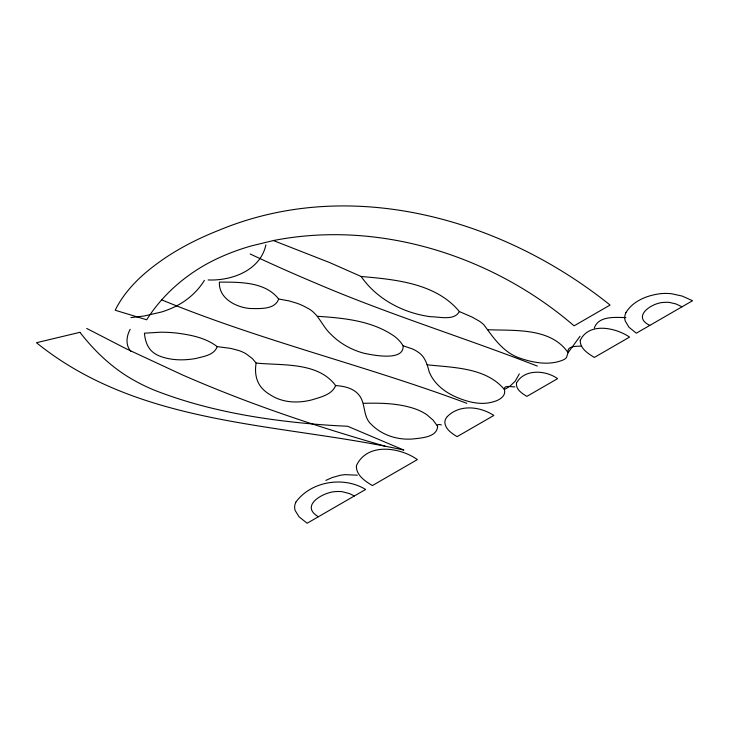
<?xml version="1.0" encoding="UTF-8"?>
<svg xmlns="http://www.w3.org/2000/svg" width="729" height="729" viewBox="0 0 729 729"><rect width="100%" height="100%" fill="white"/><g stroke="black" fill="none" stroke-linecap="round" stroke-linejoin="round"><path stroke-width="1.09" d="M278.642 298.99C275.015 309.925 259.469 308.549 250.147 308.513C236.078 307.41 218.5 298.398 219.411 282.105C239.495 282.178 265.101 281.531 278.642 298.99L289.058 300.904L296.958 303.255A55.368 31.967 0 0 1 306.991 307.848C318.409 313.096 321.899 325.972 330.684 334.064C339.732 343.368 351.424 349.856 363.908 353.237C372.455 355.005 404.258 361.757 403.119 345.746A60.899 35.156 0 0 0 394.389 336.269C372.173 320.714 343.942 318.054 317.634 316.304M256.152 363.06C254.485 371.99 255.97 382.023 262.522 388.739A47.54 27.447 0 0 0 270.596 395.027C282.934 402.946 298.143 403.429 312.003 399.829C320.468 397.132 332.059 394.772 335.632 385.577C318.081 361.794 282.36 365.676 256.152 363.06L252.471 358.677L245.992 353.756A36.432 21.032 0 0 0 238.62 350.458L230.701 348.389L217.16 346.612C205.624 337.7 190.725 334.893 176.6 333.062A84.856 48.989 0 0 0 160.626 332.214L144.424 333.189C145.035 340.288 147.267 347.851 153.136 352.38A27.839 16.074 0 0 0 159.505 356.025C170.887 360.472 183.526 360.6 195.445 358.577C203.045 356.545 214.372 355.233 217.16 346.612M361.128 276.482C395.309 279.48 435.978 283.189 459.352 311.547C454.386 320.988 439.633 316.732 430.857 316.741C403.629 313.242 376.929 299.355 361.128 276.482L329.69 262.586L273.393 240.552L251.095 245.974A180.792 104.375 0 0 0 221.406 256.726C191.144 270.012 164.435 291.755 146.675 319.776L115.182 310.244C126.728 286.88 147.367 269.575 168.8 255.542A277.53 160.225 0 0 1 219.092 230.2C350.731 175.47 502.636 218.809 610.073 305.05L574.078 325.836C493.023 255.943 379.481 219.684 273.393 240.552M594.326 327.995C598.582 315.63 615.312 317.397 625.819 317.607M265.894 244.88C260.399 270.423 231.713 280.975 208.157 279.945M519.34 373.886L515.212 381.167L510.163 385.996A38.801 22.408 0 0 1 505.972 388.639L504.34 389.468C506.491 395.965 499.21 400.221 493.934 401.606C481.96 405.452 469.312 402.435 458.003 397.852C445.793 392.958 434.211 384.374 429.181 371.826C427.267 364.409 424.916 356.299 417.927 352.025A36.013 20.786 0 0 0 412.732 349.045L403.119 345.746M130.181 329.298C126.418 336.115 125.251 345.191 130.928 351.378M204.412 280.373C197.659 291.29 187.8 300.148 176.391 305.97A77.821 44.934 0 0 1 161.537 311.994L144.078 316.022L130.928 317.607M580.074 336.224L568.082 352.672L566.469 357.511A13.104 7.563 0 0 1 563.863 359.652C549.63 366.013 532.863 362.76 518.729 357.729C503.01 351.952 493.46 337.809 484.02 324.961A45.061 26.016 0 0 0 479.354 321.161L472.064 317.069L459.352 311.547M325.881 480.384L332.278 477.541L340.042 475.335A25.852 14.926 0 0 1 345.637 474.661L357.374 475.19M363.379 403.319C380.82 402.891 398.754 403.155 415.412 408.969A49.043 28.313 0 0 1 426.957 414.828L432.971 420.004L437.61 426.265C437.127 436.99 422.519 437.81 414.409 438.812C398.945 440.535 382.607 435.751 371.526 424.588C362.404 416.788 366.149 403.41 358.832 394.826C353.21 388.028 344.006 386.124 335.632 385.577M580.822 346.175C576.439 346.275 566.579 345.774 568.082 352.672C550.796 327.439 514.738 330.811 487.847 329.727M427.112 364.792C453.392 367.653 485.997 367.462 504.34 389.468C503.384 384.62 512.132 387.145 514.838 386.871M441.355 424.971C440.216 424.406 435.933 423.996 437.61 426.265M385.122 446.184C335.613 432.005 286.524 416.305 238.438 397.861A1132.893 654.068 0 0 1 182.633 375.007L125.625 348.489L86.687 328.433M466.852 403.319C366.213 365.648 261.137 340.844 161.674 299.856M537.337 366.095C463.945 337.509 388.511 314.336 316.067 283.289A1480.936 855.008 0 0 1 250.156 253.965M354.376 495.966L349.638 493.661L342.666 491.783A17.396 10.042 0 0 0 335.914 491.583C323.995 491.793 299.054 505.479 318.382 516.743M682.052 306.781L675.801 303.893L669.678 302.471A15.828 9.14 0 0 0 663.654 302.426C652.255 302.681 631.159 316.404 649.812 325.398M580.238 340.425C579.956 348.626 588.23 353.601 594.326 357.438L629.564 337.09C615.768 327.631 588.923 321.899 580.238 340.425M356.426 465.631C355.788 475.171 365.275 481.176 372.373 485.578L417.362 459.598C399.902 447.105 367.079 442.394 356.426 465.631M516.451 383.126C515.676 389.486 522.183 393.505 526.839 396.394L557.585 378.652C545.638 370.04 524.251 368.692 516.451 383.126M625.919 312.632L625.154 314.709A33.242 19.191 0 0 0 625.227 320.979L628.917 327.193L636.317 333.189L692.55 300.722L682.235 296.083L671.71 293.76A30.709 17.733 0 0 0 661.249 293.596C647.871 295.09 633.136 300.603 625.919 312.632M295.837 502.153L295.054 504.222A31.903 18.416 0 0 0 295.154 510.51L299.118 516.879L307.137 523.24L365.621 489.469C343.705 475.973 311.046 481.149 295.837 502.153M447.342 416.523L446.239 417.972A22.289 12.867 0 0 0 444.854 422.492C445.373 429.281 451.862 433.418 457.101 436.653L493.843 415.448C480.119 406.427 459.762 404.012 447.342 416.523M79.944 332.324L36.45 342.712C140.469 426.848 279.398 422.702 403.866 450.075L347.633 426.265L338.283 425.8A497.743 287.372 0 0 1 308.185 423.585C255.706 418.71 203.172 409.37 153.956 390.015A175.525 101.34 0 0 1 133.179 379.845C112.275 368.045 94.588 351.223 79.944 332.324"/></g></svg>
